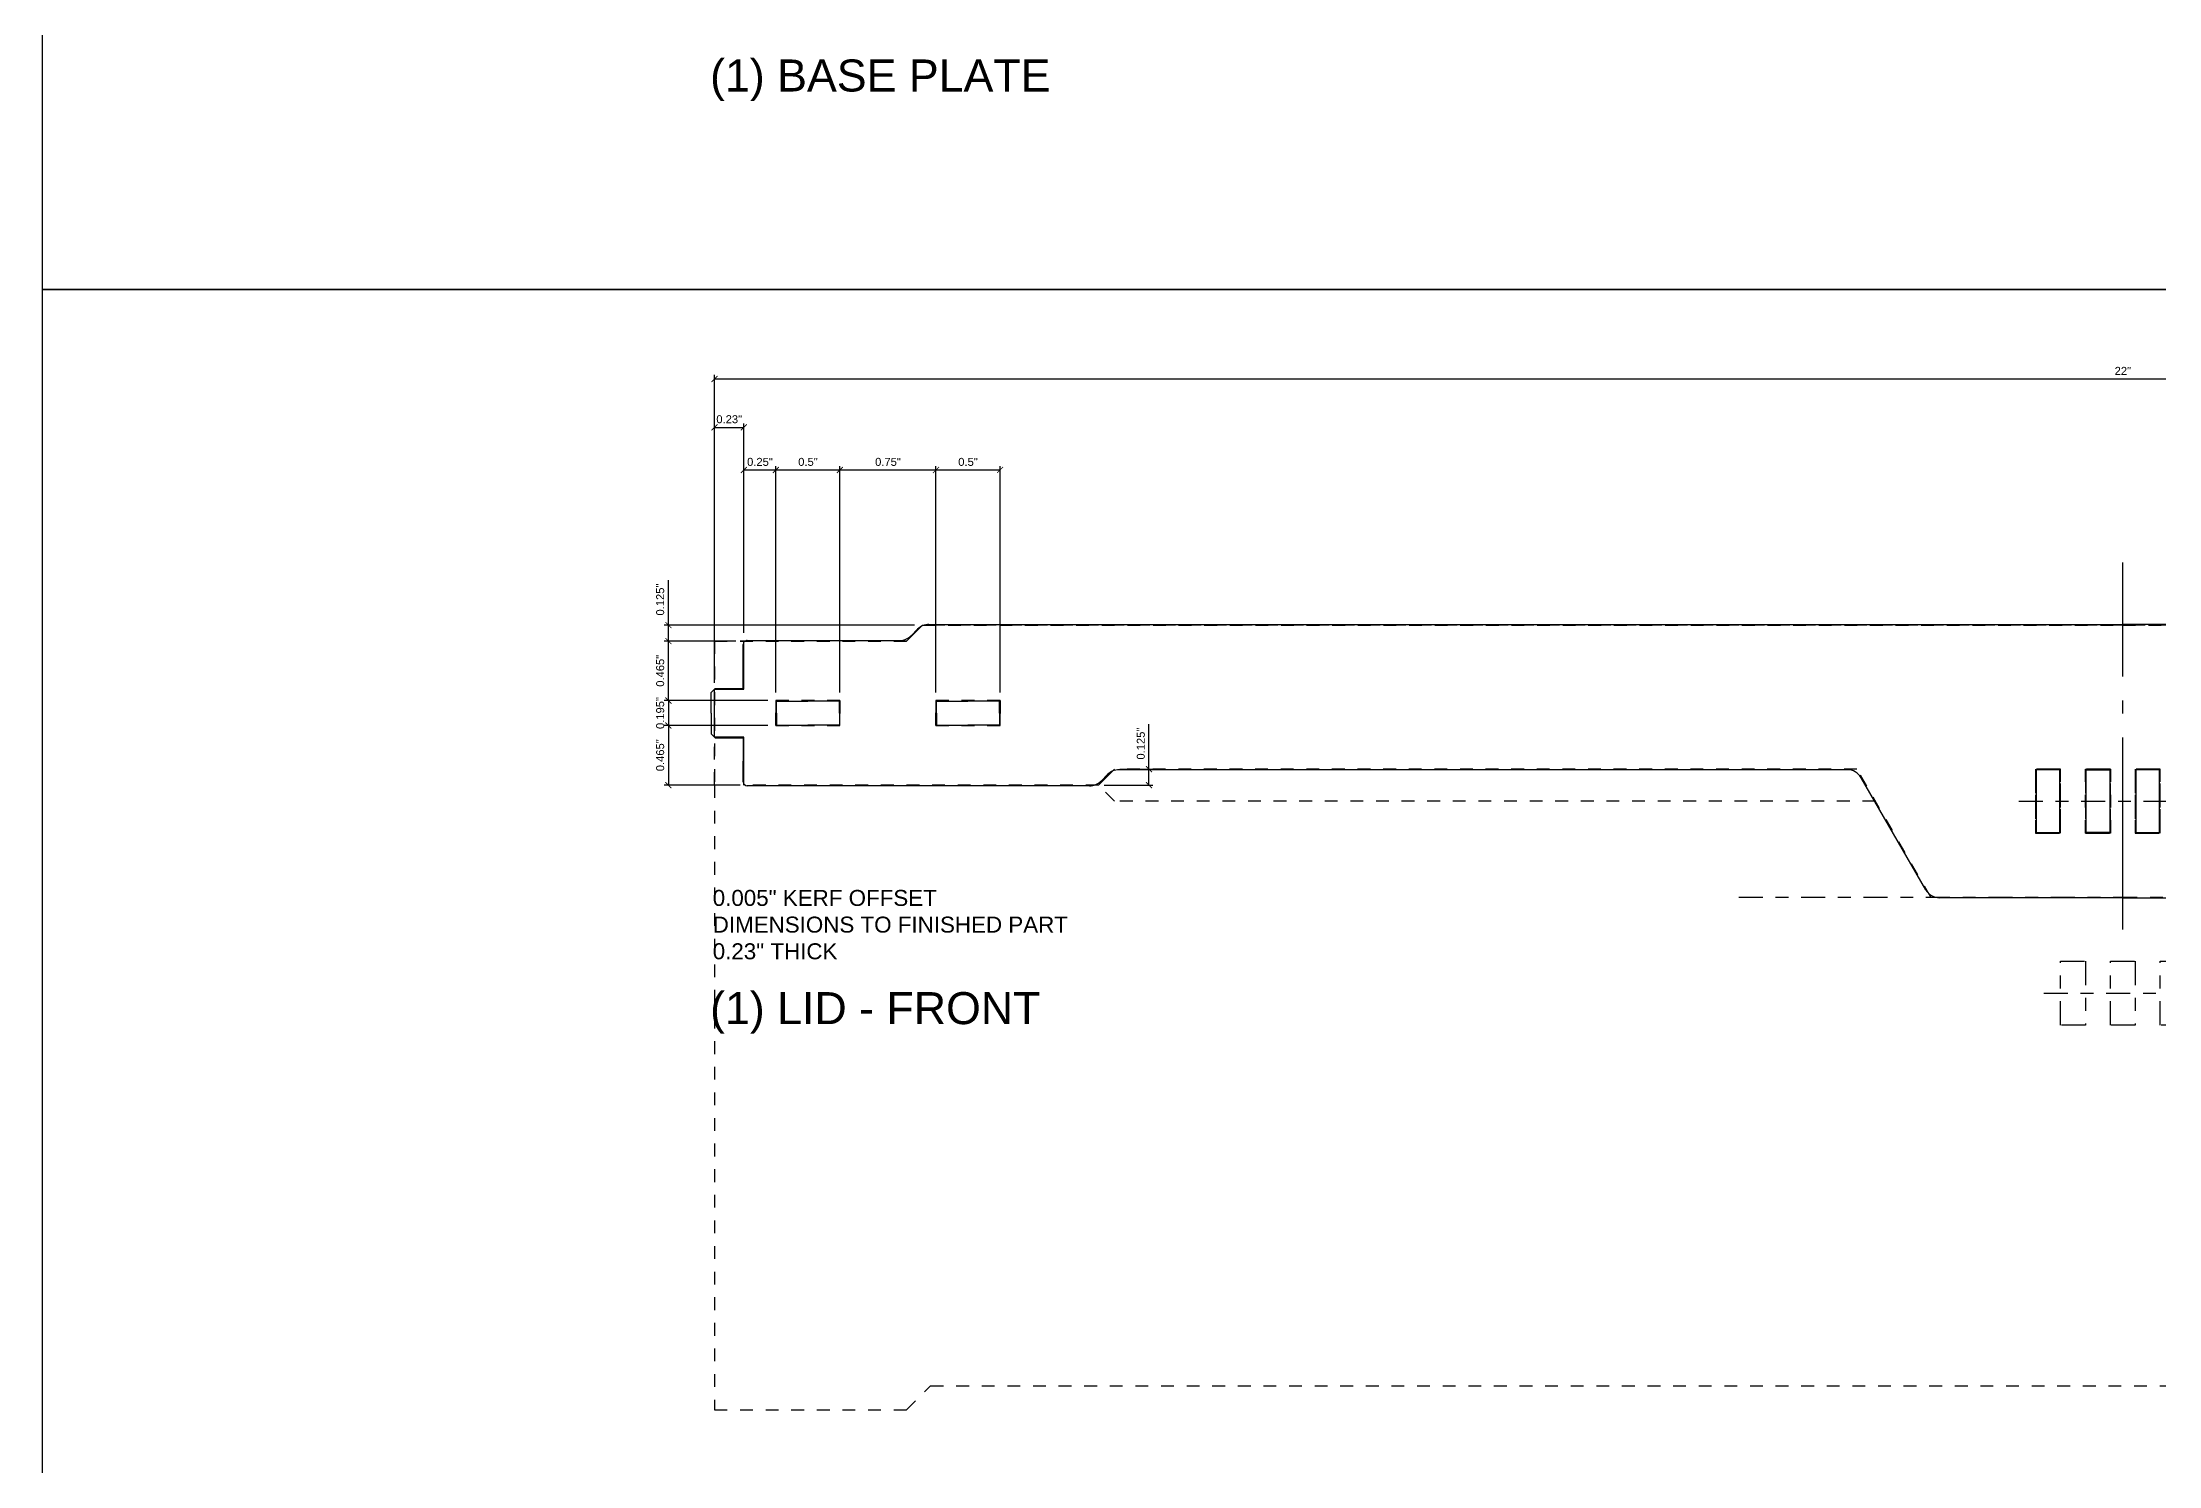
# Model space of a CAD drawing. Header units: inches. Extents: x -248 to 125, y -31 to 166.
# Drawn here: x -4.25 to 12.28, y 41.82 to 52.93 of the extents above; entities that cross this region are included whole.
import ezdxf

# ---------------------------------------------------------------- set-up
doc = ezdxf.new("R2010")
doc.units = ezdxf.units.IN
doc.header["$MEASUREMENT"] = 0
doc.linetypes.add('ACAD_ISO04W100', pattern=[30, 24, -3, 0, -3])
doc.linetypes.add('ACAD_ISO07W100', pattern=[3, 0, -3])
doc.layers.get('Defpoints').update_dxf_attribs({"color": 30})
doc.layers.add('ANNO', color=6, linetype='Continuous', lineweight=0)
doc.layers.add('CUT', color=1, linetype='Continuous')
doc.styles.get("Standard").update_dxf_attribs({"font": 'arial.ttf'})
doc.dimstyles.get("Standard").update_dxf_attribs({"dimtxt": 0.0625, "dimasz": 0.046875, "dimexe": 0.03125, "dimexo": 0.0625, "dimgap": 0.03125, "dimtad": 1, "dimdec": 4, "dimdsep": 46, "dimtxsty": 'Standard', "dimblk": 'ARCHTICK', "dimcen": 0.09, "dimadec": 0, "dimazin": 0, "dimtfac": 1, "dimtdec": 4, "dimtofl": 0, "dimtmove": 0, "dimatfit": 3, "dimldrblk": 'DOT', "dimfxl": 1, "dimtolj": 1, "dimtzin": 0, "dimarcsym": 0})

# ---------------------------------------------------------------- blocks, each defined once
blk = doc.blocks.new('BraceHole_Quarter')
at = {"layer": 'CUT', "ltscale": 0.003906}
for p, q in [((-0.25, 0.0935), (0, 0.0935)), ((-0.246, 0), (-0.246, 0.0975))]:
    blk.add_line(p, q, dxfattribs=at)
at = {"layer": 'Defpoints', "linetype": 'ACAD_ISO04W100', "ltscale": 0.003906}
for p, q in [((-0.25, -0.0975), (-0.25, 0.0975)), ((-0.25, 0.0975), (0.25, 0.0975)), ((0.25, 0.0975), (0.25, -0.0975)), ((0.25, -0.0975), (-0.25, -0.0975))]:
    blk.add_line(p, q, dxfattribs=at)
blk = doc.blocks.new('BraceHole')
at = {"color": 0}
blk.add_blockref('BraceHole_Quarter', (0, 0), dxfattribs=at)
at = {"color": 0, "xscale": -1}
blk.add_blockref('BraceHole_Quarter', (0, 0), dxfattribs=at)
at = {"color": 0, "xscale": -1, "rotation": 180}
blk.add_blockref('BraceHole_Quarter', (0, 0), dxfattribs=at)
at = {"color": 0, "rotation": 180}
blk.add_blockref('BraceHole_Quarter', (0, 0), dxfattribs=at)
blk = doc.blocks.new('BraceHoles')
at = {"color": 0}
for p in [(0.5, 0), (1.75, 0)]:
    blk.add_blockref('BraceHole', p, dxfattribs=at)
blk = doc.blocks.new('HingeHole')
at = {"layer": 'CUT', "ltscale": 0.003906}
for p, q in [((-0.0925, 0), (-0.0925, 0.5)), ((0.0925, 0.5), (0.0925, 0)), ((-0.0975, 0.495), (0.0975, 0.495)), ((0.0975, 0.005), (-0.0975, 0.005))]:
    blk.add_line(p, q, dxfattribs=at)
at = {"layer": 'Defpoints', "linetype": 'ACAD_ISO04W100', "ltscale": 0.003906}
for p, q in [((-0.0975, 0), (-0.0975, 0.5)), ((-0.0975, 0.5), (0.0975, 0.5)), ((0.0975, 0.5), (0.0975, 0)), ((0.0975, 0), (-0.0975, 0))]:
    blk.add_line(p, q, dxfattribs=at)
blk = doc.blocks.new('Dovetail_Out_Half')
for p, q in [((0.24, 0.1925), (0.24, 0.375)), ((-0.01, 0.16125), (0.02125, 0.1925)), ((0.02125, 0.1925), (0.24, 0.1925)), ((-0.01, 0), (-0.01, 0.16125))]:
    blk.add_line(p, q)
blk = doc.blocks.new('Lid_Front_Half')
at = {"layer": 'CUT'}
for p, q in [((-9.325, 0.005), (0, 0.005)), ((-10.775, -0.313), (-10.775, -0.151)), ((-10.744, -0.12), (-9.554, -0.12)), ((-9.465, -0.083), (-9.414, -0.032)), ((-10.775, -1.224), (-10.775, -1.062)), ((-2.152, -1.13), (-7.841, -1.13)), ((-8.07, -1.255), (-10.744, -1.255)), ((-7.93, -1.167), (-7.981, -1.218)), ((-1.539, -2.068), (-2.044, -1.193)), ((0, -2.13), (-1.431, -2.13))]:
    blk.add_line(p, q, dxfattribs=at)
for centre, radius, start, end in [((-9.325, -0.12), 0.125, 90, 135), ((-10.744, -0.151), 0.0312, 90, 180), ((-9.554, 0.005), 0.125, 270, 315), ((-7.841, -1.255), 0.125, 90, 135), ((-2.152, -1.255), 0.125, 30, 90), ((-10.744, -1.224), 0.0312, 180, 270), ((-8.07, -1.13), 0.125, 270, 315), ((-1.431, -2.005), 0.125, 210, 270)]:
    blk.add_arc(centre, radius, start, end, dxfattribs=at)
at = {"layer": 'Defpoints', "linetype": 'ACAD_ISO04W100', "ltscale": 0.0625}
blk.add_line((0, -2.378), (0, 0.488), dxfattribs=at)
at = {"layer": 'Defpoints', "linetype": 'ACAD_ISO04W100', "ltscale": 0.015625}
for p, q in [((-10.77, -0.5), (-10.77, -0.125)), ((-11, -0.875), (-11, -0.5)), ((-11, -0.5), (-10.77, -0.5)), ((-10.77, -0.875), (-11, -0.875)), ((-10.77, -1.25), (-10.77, -0.875))]:
    blk.add_line(p, q, dxfattribs=at)
at = {"xscale": -1, "rotation": 180}
for name, p in [('BraceHoles', (-10.77, -0.688)), ('HingeHole', (-0.585, -1.125))]:
    blk.add_blockref(name, p, dxfattribs=at)
at = {"rotation": 180}
blk.add_blockref('HingeHole', (-0.195, -1.125), dxfattribs=at)
at = {"layer": 'CUT'}
blk.add_blockref('Dovetail_Out_Half', (-11.015, -0.688), dxfattribs=at)
at = {"layer": 'CUT', "xscale": -1, "rotation": 180}
blk.add_blockref('Dovetail_Out_Half', (-11.015, -0.688), dxfattribs=at)
blk = doc.blocks.new('Lid_Top_Front')
blk.add_blockref('Lid_Front_Half', (0, 1.25))
at = {"xscale": -1}
blk.add_blockref('Lid_Front_Half', (0, 1.25), dxfattribs=at)
blk = doc.blocks.new('_ArchTick')
at = {"color": 0, "linetype": 'ByBlock', "const_width": 0.15}
blk.add_lwpolyline([(-0.5, -0.5), (0.5, 0.5)], dxfattribs=at)
blk = doc.blocks.new('*D1053')
at = {"layer": 'ANNO', "color": 0, "lineweight": -2, "transparency": 16777216}
for p, q in [((1, 47.943), (1, 50.333)), ((1, 50.302), (23, 50.302)), ((23, 47.943), (23, 50.333))]:
    blk.add_line(p, q, dxfattribs=at)
at = {"layer": 'Defpoints', "color": 0, "transparency": 16777216}
for p in [(23, 50.302), (1, 47.88), (23, 47.88)]:
    blk.add_point(p, dxfattribs=at)
at = {"layer": 'ANNO', "color": 0, "lineweight": -2, "transparency": 16777216, "xscale": 0.046875, "yscale": 0.046875, "zscale": 0.046875, "rotation": 180}
blk.add_blockref('_ArchTick', (1, 50.302), dxfattribs=at)
at = {"layer": 'ANNO', "color": 0, "lineweight": -2, "transparency": 16777216, "xscale": 0.046875, "yscale": 0.046875, "zscale": 0.046875}
blk.add_blockref('_ArchTick', (23, 50.302), dxfattribs=at)
at = {"layer": 'ANNO', "color": 0, "transparency": 16777216, "insert": (12, 50.365), "char_height": 0.0625, "attachment_point": 5}
blk.add_mtext('\\A1;22"', dxfattribs=at)
blk = doc.blocks.new('_Dot')
at = {"color": 0, "linetype": 'ByBlock', "lineweight": -2}
blk.add_line((-0.5, 0), (-1, 0), dxfattribs=at)
at = {"color": 0, "linetype": 'ByBlock', "const_width": 0.5}
blk.add_lwpolyline([(-0.25, 0, 1), (0.25, 0, 1)], format="xyb", close=True, dxfattribs=at)
blk = doc.blocks.new('*D1054')
at = {"layer": 'ANNO', "color": 0, "lineweight": -2, "transparency": 16777216}
for p, q in [((1, 47.941), (1, 49.955)), ((1, 49.924), (1.23, 49.924)), ((1.23, 48.318), (1.23, 49.955))]:
    blk.add_line(p, q, dxfattribs=at)
at = {"layer": 'Defpoints', "color": 0, "transparency": 16777216}
for p in [(1.23, 49.924), (1.23, 48.255), (1, 47.879)]:
    blk.add_point(p, dxfattribs=at)
at = {"layer": 'ANNO', "color": 0, "lineweight": -2, "transparency": 16777216, "xscale": 0.046875, "yscale": 0.046875, "zscale": 0.046875, "rotation": 180}
blk.add_blockref('_ArchTick', (1, 49.924), dxfattribs=at)
at = {"layer": 'ANNO', "color": 0, "lineweight": -2, "transparency": 16777216, "xscale": 0.046875, "yscale": 0.046875, "zscale": 0.046875}
blk.add_blockref('_ArchTick', (1.23, 49.924), dxfattribs=at)
at = {"layer": 'ANNO', "color": 0, "transparency": 16777216, "insert": (1.115, 49.987), "char_height": 0.0625, "attachment_point": 5}
blk.add_mtext('\\A1;0.23"', dxfattribs=at)
blk = doc.blocks.new('*D1055')
at = {"layer": 'ANNO', "color": 0, "lineweight": -2, "transparency": 16777216}
for p, q in [((1.23, 48.318), (1.23, 49.622)), ((1.23, 49.591), (1.48, 49.591)), ((1.48, 47.853), (1.48, 49.622))]:
    blk.add_line(p, q, dxfattribs=at)
at = {"layer": 'Defpoints', "color": 0, "transparency": 16777216}
for p in [(1.48, 49.591), (1.23, 48.255), (1.48, 47.79)]:
    blk.add_point(p, dxfattribs=at)
at = {"layer": 'ANNO', "color": 0, "lineweight": -2, "transparency": 16777216, "xscale": 0.046875, "yscale": 0.046875, "zscale": 0.046875, "rotation": 180}
blk.add_blockref('_ArchTick', (1.23, 49.591), dxfattribs=at)
at = {"layer": 'ANNO', "color": 0, "lineweight": -2, "transparency": 16777216, "xscale": 0.046875, "yscale": 0.046875, "zscale": 0.046875}
blk.add_blockref('_ArchTick', (1.48, 49.591), dxfattribs=at)
at = {"layer": 'ANNO', "color": 0, "transparency": 16777216, "insert": (1.355, 49.654), "char_height": 0.0625, "attachment_point": 5}
blk.add_mtext('\\A1;0.25"', dxfattribs=at)
blk = doc.blocks.new('*D1056')
at = {"layer": 'ANNO', "color": 0, "lineweight": -2, "transparency": 16777216}
for p, q in [((1.48, 47.853), (1.48, 49.622)), ((1.48, 49.591), (1.98, 49.591)), ((1.98, 47.853), (1.98, 49.622))]:
    blk.add_line(p, q, dxfattribs=at)
at = {"layer": 'Defpoints', "color": 0, "transparency": 16777216}
for p in [(1.98, 49.591), (1.48, 47.79), (1.98, 47.79)]:
    blk.add_point(p, dxfattribs=at)
at = {"layer": 'ANNO', "color": 0, "lineweight": -2, "transparency": 16777216, "xscale": 0.046875, "yscale": 0.046875, "zscale": 0.046875, "rotation": 180}
blk.add_blockref('_ArchTick', (1.48, 49.591), dxfattribs=at)
at = {"layer": 'ANNO', "color": 0, "lineweight": -2, "transparency": 16777216, "xscale": 0.046875, "yscale": 0.046875, "zscale": 0.046875}
blk.add_blockref('_ArchTick', (1.98, 49.591), dxfattribs=at)
at = {"layer": 'ANNO', "color": 0, "transparency": 16777216, "insert": (1.73, 49.654), "char_height": 0.0625, "attachment_point": 5}
blk.add_mtext('\\A1;0.5"', dxfattribs=at)
blk = doc.blocks.new('*D1057')
at = {"layer": 'ANNO', "color": 0, "lineweight": -2, "transparency": 16777216}
for p, q in [((1.98, 47.853), (1.98, 49.622)), ((1.98, 49.591), (2.73, 49.591)), ((2.73, 47.853), (2.73, 49.622))]:
    blk.add_line(p, q, dxfattribs=at)
at = {"layer": 'Defpoints', "color": 0, "transparency": 16777216}
for p in [(2.73, 49.591), (1.98, 47.79), (2.73, 47.79)]:
    blk.add_point(p, dxfattribs=at)
at = {"layer": 'ANNO', "color": 0, "lineweight": -2, "transparency": 16777216, "xscale": 0.046875, "yscale": 0.046875, "zscale": 0.046875, "rotation": 180}
blk.add_blockref('_ArchTick', (1.98, 49.591), dxfattribs=at)
at = {"layer": 'ANNO', "color": 0, "lineweight": -2, "transparency": 16777216, "xscale": 0.046875, "yscale": 0.046875, "zscale": 0.046875}
blk.add_blockref('_ArchTick', (2.73, 49.591), dxfattribs=at)
at = {"layer": 'ANNO', "color": 0, "transparency": 16777216, "insert": (2.355, 49.654), "char_height": 0.0625, "attachment_point": 5}
blk.add_mtext('\\A1;0.75"', dxfattribs=at)
blk = doc.blocks.new('*D1058')
at = {"layer": 'ANNO', "color": 0, "lineweight": -2, "transparency": 16777216}
for p, q in [((2.73, 47.853), (2.73, 49.622)), ((2.73, 49.591), (3.23, 49.591)), ((3.23, 47.853), (3.23, 49.622))]:
    blk.add_line(p, q, dxfattribs=at)
at = {"layer": 'Defpoints', "color": 0, "transparency": 16777216}
for p in [(3.23, 49.591), (2.73, 47.79), (3.23, 47.79)]:
    blk.add_point(p, dxfattribs=at)
at = {"layer": 'ANNO', "color": 0, "lineweight": -2, "transparency": 16777216, "xscale": 0.046875, "yscale": 0.046875, "zscale": 0.046875, "rotation": 180}
blk.add_blockref('_ArchTick', (2.73, 49.591), dxfattribs=at)
at = {"layer": 'ANNO', "color": 0, "lineweight": -2, "transparency": 16777216, "xscale": 0.046875, "yscale": 0.046875, "zscale": 0.046875}
blk.add_blockref('_ArchTick', (3.23, 49.591), dxfattribs=at)
at = {"layer": 'ANNO', "color": 0, "transparency": 16777216, "insert": (2.98, 49.654), "char_height": 0.0625, "attachment_point": 5}
blk.add_mtext('\\A1;0.5"', dxfattribs=at)
blk = doc.blocks.new('*D1059')
at = {"layer": 'ANNO', "color": 0, "lineweight": -2, "transparency": 16777216}
for p, q in [((1.417, 47.79), (0.608, 47.79)), ((0.64, 47.79), (0.64, 47.595)), ((1.417, 47.595), (0.608, 47.595))]:
    blk.add_line(p, q, dxfattribs=at)
at = {"layer": 'Defpoints', "color": 0, "transparency": 16777216}
for p in [(1.48, 47.79), (0.64, 47.595), (1.48, 47.595)]:
    blk.add_point(p, dxfattribs=at)
at = {"layer": 'ANNO', "color": 0, "lineweight": -2, "transparency": 16777216, "xscale": 0.046875, "yscale": 0.046875, "zscale": 0.046875}
for p, rotation in [((0.64, 47.79), 90), ((0.64, 47.595), 270)]:
    blk.add_blockref('_ArchTick', p, dxfattribs=dict(at, rotation=rotation))
at = {"layer": 'ANNO', "color": 0, "transparency": 16777216, "insert": (0.576, 47.693), "char_height": 0.0625, "attachment_point": 5, "rotation": 90}
blk.add_mtext('\\A1;0.195"', dxfattribs=at)
blk = doc.blocks.new('*D1060')
at = {"layer": 'ANNO', "color": 0, "lineweight": -2, "transparency": 16777216}
for p, q in [((1.417, 47.595), (0.608, 47.595)), ((0.64, 47.595), (0.64, 47.13)), ((1.167, 47.13), (0.608, 47.13))]:
    blk.add_line(p, q, dxfattribs=at)
at = {"layer": 'Defpoints', "color": 0, "transparency": 16777216}
for p in [(1.48, 47.595), (0.64, 47.13), (1.23, 47.13)]:
    blk.add_point(p, dxfattribs=at)
at = {"layer": 'ANNO', "color": 0, "lineweight": -2, "transparency": 16777216, "xscale": 0.046875, "yscale": 0.046875, "zscale": 0.046875}
for p, rotation in [((0.64, 47.595), 90), ((0.64, 47.13), 270)]:
    blk.add_blockref('_ArchTick', p, dxfattribs=dict(at, rotation=rotation))
at = {"layer": 'ANNO', "color": 0, "transparency": 16777216, "insert": (0.576, 47.363), "char_height": 0.0625, "attachment_point": 5, "rotation": 90}
blk.add_mtext('\\A1;0.465"', dxfattribs=at)
blk = doc.blocks.new('*D1061')
at = {"layer": 'ANNO', "color": 0, "lineweight": -2, "transparency": 16777216}
for p, q in [((1.167, 48.255), (0.608, 48.255)), ((0.64, 47.79), (0.64, 48.255)), ((1.417, 47.79), (0.608, 47.79))]:
    blk.add_line(p, q, dxfattribs=at)
at = {"layer": 'Defpoints', "color": 0, "transparency": 16777216}
for p in [(0.64, 48.255), (1.23, 48.255), (1.48, 47.79)]:
    blk.add_point(p, dxfattribs=at)
at = {"layer": 'ANNO', "color": 0, "lineweight": -2, "transparency": 16777216, "xscale": 0.046875, "yscale": 0.046875, "zscale": 0.046875}
for p, rotation in [((0.64, 48.255), 90), ((0.64, 47.79), 270)]:
    blk.add_blockref('_ArchTick', p, dxfattribs=dict(at, rotation=rotation))
at = {"layer": 'ANNO', "color": 0, "transparency": 16777216, "insert": (0.576, 48.023), "char_height": 0.0625, "attachment_point": 5, "rotation": 90}
blk.add_mtext('\\A1;0.465"', dxfattribs=at)
blk = doc.blocks.new('Clasp_Footprint')
at = {"layer": 'Defpoints', "linetype": 'ACAD_ISO04W100', "ltscale": 0.007812}
for p, q in [((-0.8125, 0.75), (0.8125, 0.75)), ((-3, 0), (3, 0)), ((-0.6175, -0.75), (0.6175, -0.75))]:
    blk.add_line(p, q, dxfattribs=at)
for points in [[(-0.4875, 1), (-0.6825, 1), (-0.6825, 0.5), (-0.4875, 0.5), (-0.4875, 1)], [(-0.0975, 1), (-0.2925, 1), (-0.2925, 0.5), (-0.0975, 0.5), (-0.0975, 1)], [(0.2925, 1), (0.0975, 1), (0.0975, 0.5), (0.2925, 0.5), (0.2925, 1)], [(0.6825, 1), (0.4875, 1), (0.4875, 0.5), (0.6825, 0.5), (0.6825, 1)], [(-0.2925, -1), (-0.4875, -1), (-0.4875, -0.5), (-0.2925, -0.5), (-0.2925, -1)], [(0.0975, -1), (-0.0975, -1), (-0.0975, -0.5), (0.0975, -0.5), (0.0975, -1)], [(0.4875, -1), (0.2925, -1), (0.2925, -0.5), (0.4875, -0.5), (0.4875, -1)]]:
    blk.add_lwpolyline(points, dxfattribs=at)
blk = doc.blocks.new('Elev_Front_Guide')
at = {"layer": 'Defpoints', "linetype": 'ACAD_ISO07W100', "ltscale": 0.015625}
for p, q in [((-9.5, 6.005), (-9.375, 6.13)), ((-9.375, 6.13), (-9.5, 6.005)), ((-9.375, 6.13), (0, 6.13)), ((0, 6.13), (-9.375, 6.13)), ((0, 6.13), (9.375, 6.13)), ((9.375, 6.13), (0, 6.13)), ((-11, 6.005), (-9.5, 6.005)), ((-11, 4.88), (-11, 6.005)), ((-9.5, 6.005), (-11, 6.005)), ((-11, 6.005), (-11, 4.88)), ((-7.875, 5.005), (-8, 4.88)), ((-8, 4.88), (-7.875, 5.005)), ((-2.077, 5.005), (-7.875, 5.005)), ((-1.5, 4.005), (-2.077, 5.005)), ((-8, 4.88), (-11, 4.88)), ((-11, 4.88), (-11, 0)), ((-7.875, 4.755), (-8, 4.88)), ((-1.933, 4.755), (-7.875, 4.755)), ((-9.5, 0), (-9.312, 0.188)), ((-9.312, 0.188), (9.312, 0.188)), ((-11, 0), (-9.5, 0))]:
    blk.add_line(p, q, dxfattribs=at)
blk.add_blockref('Clasp_Footprint', (0, 4.005))
blk = doc.blocks.new('*D1066')
at = {"layer": 'ANNO', "color": 0, "lineweight": -2, "transparency": 16777216}
for p, q in [((0.64, 48.38), (0.64, 48.731)), ((2.563, 48.38), (0.608, 48.38)), ((0.64, 48.255), (0.64, 48.38)), ((1.167, 48.255), (0.608, 48.255))]:
    blk.add_line(p, q, dxfattribs=at)
at = {"layer": 'Defpoints', "color": 0, "transparency": 16777216}
for p in [(0.64, 48.38), (2.625, 48.38), (1.23, 48.255)]:
    blk.add_point(p, dxfattribs=at)
at = {"layer": 'ANNO', "color": 0, "lineweight": -2, "transparency": 16777216, "xscale": 0.046875, "yscale": 0.046875, "zscale": 0.046875}
for p, rotation in [((0.64, 48.38), 90), ((0.64, 48.255), 270)]:
    blk.add_blockref('_ArchTick', p, dxfattribs=dict(at, rotation=rotation))
at = {"layer": 'ANNO', "color": 0, "transparency": 16777216, "insert": (0.576, 48.579), "char_height": 0.0625, "attachment_point": 5, "rotation": 90}
blk.add_mtext('\\A1;0.125"', dxfattribs=at)
blk = doc.blocks.new('*D1067')
at = {"layer": 'ANNO', "color": 0, "lineweight": -2, "transparency": 16777216}
for p, q in [((4.393, 47.255), (4.393, 47.606)), ((4.043, 47.13), (4.424, 47.13)), ((4.167, 47.255), (4.424, 47.255)), ((4.393, 47.13), (4.393, 47.255))]:
    blk.add_line(p, q, dxfattribs=at)
at = {"layer": 'Defpoints', "color": 0, "transparency": 16777216}
for p in [(3.98, 47.13), (4.105, 47.255), (4.393, 47.255)]:
    blk.add_point(p, dxfattribs=at)
at = {"layer": 'ANNO', "color": 0, "lineweight": -2, "transparency": 16777216, "xscale": 0.046875, "yscale": 0.046875, "zscale": 0.046875}
for p, rotation in [((4.393, 47.255), 90), ((4.393, 47.13), 270)]:
    blk.add_blockref('_ArchTick', p, dxfattribs=dict(at, rotation=rotation))
at = {"layer": 'ANNO', "color": 0, "transparency": 16777216, "insert": (4.33, 47.454), "char_height": 0.0625, "attachment_point": 5, "rotation": 90}
blk.add_mtext('\\A1;0.125"', dxfattribs=at)

msp = doc.modelspace()

# ---------------------------------------------------------------- linework, layer by layer
at = {"layer": 'Defpoints'}
for points in [[(-4.25, 51), (28.25, 51), (28.25, 69), (-4.25, 69)], [(-4.25, 33), (28.25, 33), (28.25, 51), (-4.25, 51)]]:
    msp.add_lwpolyline(points, close=True, dxfattribs=at)

# ---------------------------------------------------------------- block references
msp.add_blockref('Elev_Front_Guide', (12, 42.25))
at = {"layer": 'CUT', "xscale": -1}
msp.add_blockref('Lid_Top_Front', (12, 47.13), dxfattribs=at)

# ---------------------------------------------------------------- texts
at = {"layer": 'ANNO', "attachment_point": 1}
for s, insert, char_height in [('(1) BASE PLATE', (0.96567, 52.79688), 0.25), ('0.005" KERF OFFSET^JDIMENSIONS TO FINISHED PART\\P0.23" THICK', (0.98614, 46.31145), 0.125), ('(1) LID - FRONT', (0.96567, 45.51319), 0.25)]:
    msp.add_mtext_dynamic_manual_height_columns(s, width=6.5687803, gutter_width=1, heights=[0], dxfattribs=dict(at, insert=insert, char_height=char_height))

# ---------------------------------------------------------------- dimensions: what is measured, and where the dimension line sits
at = {"layer": 'ANNO'}
for base, p1, p2, picture, middle in [((23, 50.30195), (1, 47.88), (23, 47.88), '*D1053', (12, 50.36458)), ((1.98, 49.59082), (1.48, 47.79), (1.98, 47.79), '*D1056', (1.73, 49.65398)), ((2.73, 49.59082), (1.98, 47.79), (2.73, 47.79), '*D1057', (2.355, 49.65398)), ((3.23, 49.59082), (2.73, 47.79), (3.23, 47.79), '*D1058', (2.98, 49.65398))]:
    dim = msp.add_linear_dim(base=base, p1=p1, p2=p2, dimstyle='Standard', override={"dimpost": '"'}, dxfattribs=at)
    dim.commit()
    dim.dimension.update_dxf_attribs({"geometry": picture, "text_midpoint": middle})
for base, p1, p2, picture, middle in [((1.23, 49.92377), (1, 47.87875), (1.23, 48.255), '*D1054', (1.115, 49.92377)), ((1.48, 49.59082), (1.23, 48.255), (1.48, 47.79), '*D1055', (1.355, 49.59082))]:
    dim = msp.add_linear_dim(base=base, p1=p1, p2=p2, dimstyle='Standard', override={"dimpost": '"'}, dxfattribs=at)
    dim.commit()
    dim.dimension.update_dxf_attribs({"geometry": picture, "text_midpoint": middle, "dimtype": 160})
for base, p1, p2, picture, middle in [((0.63958, 48.38), (1.23, 48.255), (2.625, 48.38), '*D1066', (0.57642, 48.57901)), ((0.63958, 48.255), (1.48, 47.79), (1.23, 48.255), '*D1061', (0.57642, 48.0225)), ((0.63958, 47.13), (1.48, 47.595), (1.23, 47.13), '*D1060', (0.57642, 47.3625)), ((4.39269, 47.255), (3.98, 47.13), (4.105, 47.255), '*D1067', (4.32952, 47.45401))]:
    dim = msp.add_linear_dim(base=base, p1=p1, p2=p2, angle=90, dimstyle='Standard', override={"dimpost": '"'}, dxfattribs=at)
    dim.commit()
    dim.dimension.update_dxf_attribs({"geometry": picture, "text_midpoint": middle})
dim = msp.add_linear_dim(base=(0.63958, 47.595), p1=(1.48, 47.79), p2=(1.48, 47.595), angle=90, dimstyle='Standard', override={"dimpost": '"'}, dxfattribs=at)
dim.commit()
dim.dimension.update_dxf_attribs({"geometry": '*D1059', "text_midpoint": (0.63958, 47.6925), "dimtype": 160})

doc.saveas('drawing.dxf')
